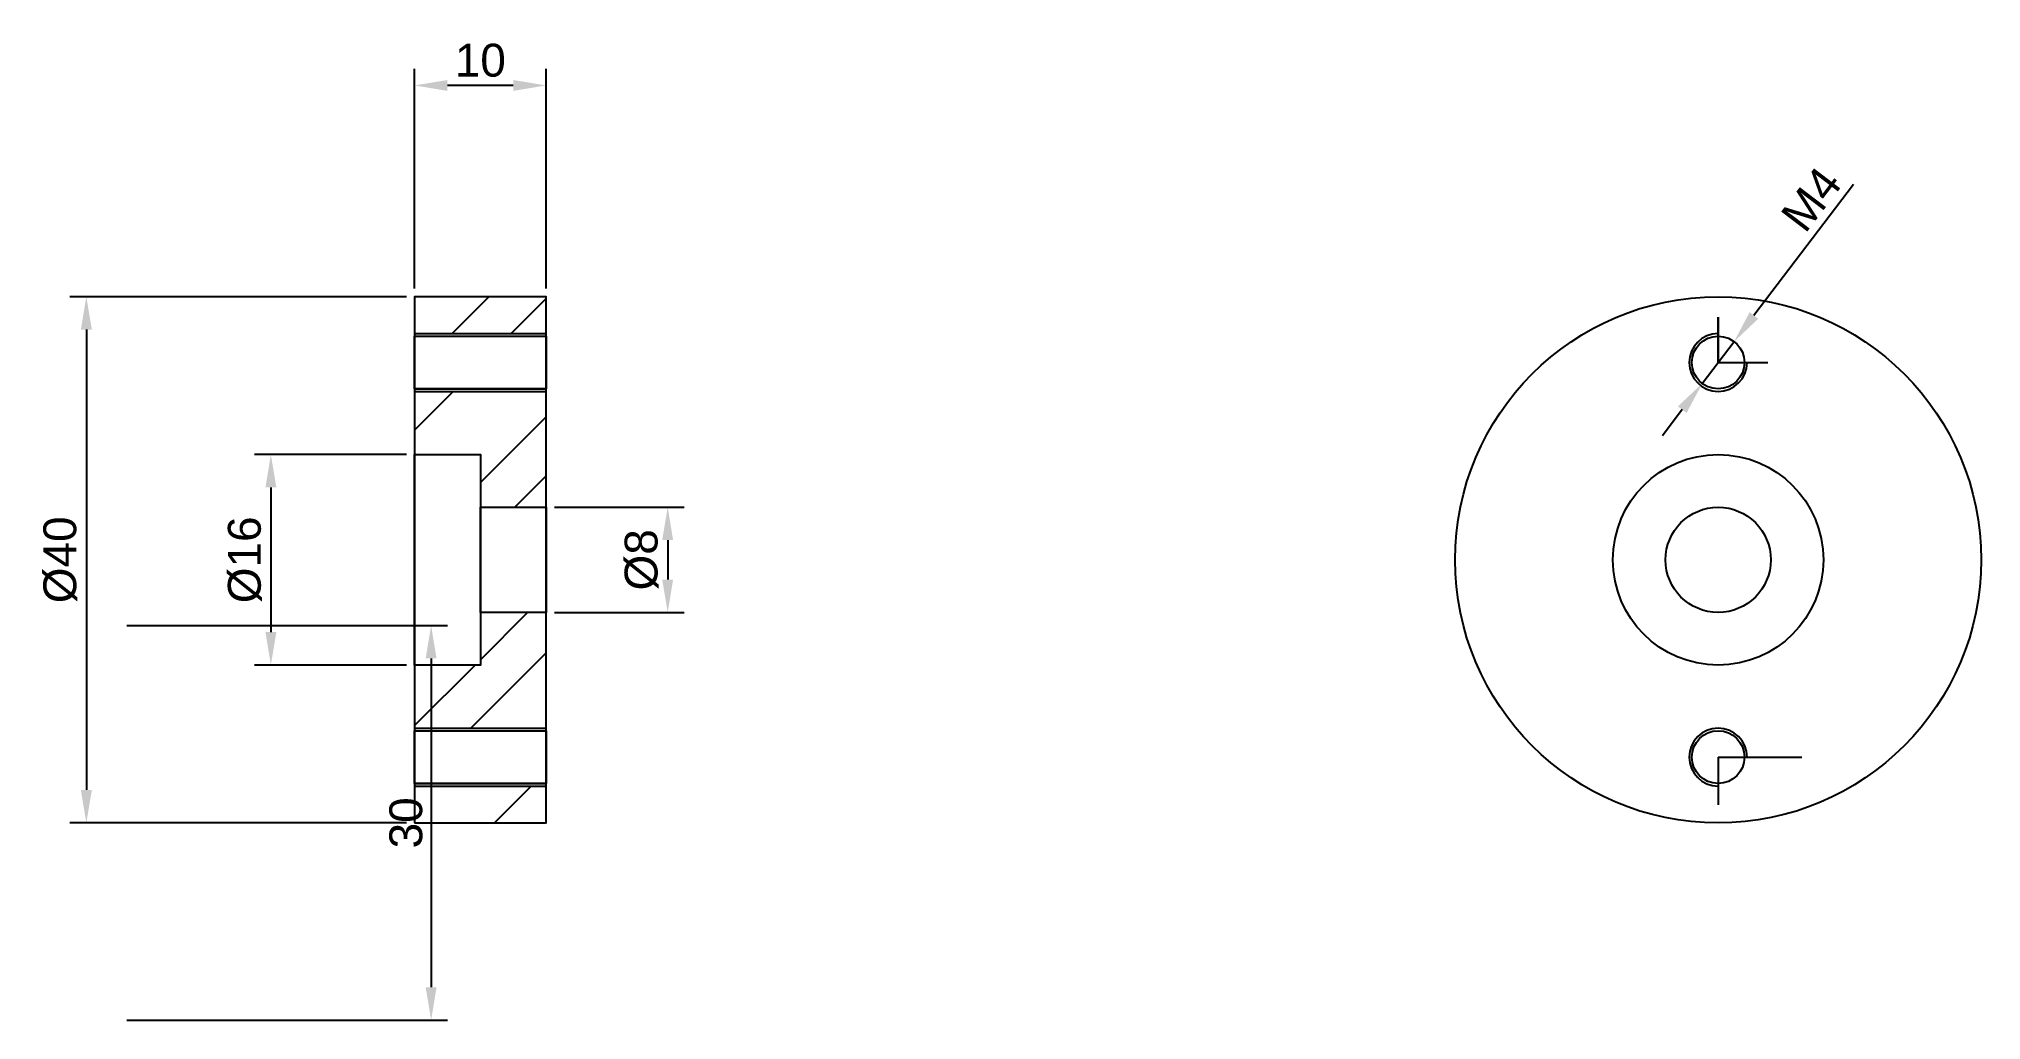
# Model space of a CAD drawing. Header units: millimetres. Extents: x 100 to 248, y 85 to 160.
import ezdxf

# ---------------------------------------------------------------- set-up
doc = ezdxf.new("R2010")
doc.units = ezdxf.units.MM
for name, color, linetype in [('Layer1', 30, 'Continuous'), ('Layer2', 50, 'Continuous'), ('Layer3', 104, 'Continuous'), ('Layer4', 12, 'Continuous')]:
    doc.layers.add(name, color=color, linetype=linetype)
doc.styles.get("Standard").update_dxf_attribs({"font": 'arial.ttf'})
doc.dimstyles.new('ISO-25', dxfattribs={"dimtxt": 2.5, "dimasz": 2.5, "dimexe": 1.25, "dimexo": 0.625, "dimtad": 1, "dimtxsty": 'Standard', "dimcen": 2.5, "dimadec": 0, "dimazin": 0, "dimtfac": 1, "dimtmove": 0, "dimatfit": 3, "dimfxl": 1, "dimarcsym": 0})

# ---------------------------------------------------------------- blocks, each defined once
blk = doc.blocks.new('*D9')
at = {"layer": 'Defpoints', "color": 0, "transparency": 16777216}
for p in [(105.88, 115), (105.88, 85), (129.64, 85)]:
    blk.add_point(p, dxfattribs=at)
at = {"layer": 'Layer4', "color": 0, "lineweight": -2, "transparency": 16777216}
for p, q in [((106.5, 115), (130.89, 115)), ((129.64, 112.5), (129.64, 87.5)), ((106.5, 85), (130.89, 85))]:
    blk.add_line(p, q, dxfattribs=at)
at = {"layer": 'Layer4', "color": 0, "transparency": 16777216}
for points in [[(129.22, 112.5), (130.05, 112.5), (129.64, 115)], [(129.22, 87.5), (130.05, 87.5), (129.64, 85)]]:
    blk.add_solid(points, dxfattribs=at)
at = {"layer": 'Layer4', "color": 0, "transparency": 16777216, "insert": (127.73, 100), "char_height": 2.5, "attachment_point": 5, "rotation": 90}
blk.add_mtext('30', dxfattribs=at)
blk = doc.blocks.new('*D10')
at = {"layer": 'Defpoints', "color": 0, "transparency": 16777216}
for p in [(138.38, 124), (138.38, 116), (147.63, 116)]:
    blk.add_point(p, dxfattribs=at)
at = {"layer": 'Layer4', "color": 0, "lineweight": -2, "transparency": 16777216}
for p, q in [((139.01, 124), (148.88, 124)), ((147.63, 121.5), (147.63, 118.5)), ((139.01, 116), (148.88, 116))]:
    blk.add_line(p, q, dxfattribs=at)
at = {"layer": 'Layer4', "color": 0, "transparency": 16777216}
for points in [[(147.21, 121.5), (148.04, 121.5), (147.63, 124)], [(147.21, 118.5), (148.04, 118.5), (147.63, 116)]]:
    blk.add_solid(points, dxfattribs=at)
at = {"layer": 'Layer4', "color": 0, "transparency": 16777216, "insert": (145.65, 120), "char_height": 2.5, "attachment_point": 5, "rotation": 90}
blk.add_mtext('%%C8', dxfattribs=at)
blk = doc.blocks.new('*D11')
at = {"layer": 'Defpoints', "color": 0, "transparency": 16777216}
for p in [(128.38, 156.07), (128.38, 140), (138.38, 140)]:
    blk.add_point(p, dxfattribs=at)
at = {"layer": 'Layer4', "color": 0, "lineweight": -2, "transparency": 16777216}
for p, q in [((128.38, 140.62), (128.38, 157.32)), ((138.38, 140.62), (138.38, 157.32)), ((135.88, 156.07), (130.88, 156.07))]:
    blk.add_line(p, q, dxfattribs=at)
at = {"layer": 'Layer4', "color": 0, "transparency": 16777216}
for points in [[(130.88, 156.48), (130.88, 155.65), (128.38, 156.07)], [(135.88, 156.48), (135.88, 155.65), (138.38, 156.07)]]:
    blk.add_solid(points, dxfattribs=at)
at = {"layer": 'Layer4', "color": 0, "transparency": 16777216, "insert": (133.38, 157.97), "char_height": 2.5, "attachment_point": 5}
blk.add_mtext('10', dxfattribs=at)
blk = doc.blocks.new('*D13')
at = {"layer": 'Defpoints', "color": 0, "transparency": 16777216}
for p in [(128.38, 140), (103.42, 100), (128.38, 100)]:
    blk.add_point(p, dxfattribs=at)
at = {"layer": 'Layer4', "color": 0, "lineweight": -2, "transparency": 16777216}
for p, q in [((127.76, 140), (102.17, 140)), ((103.42, 137.5), (103.42, 102.5)), ((127.76, 100), (102.17, 100))]:
    blk.add_line(p, q, dxfattribs=at)
at = {"layer": 'Layer4', "color": 0, "transparency": 16777216}
for points in [[(103, 137.5), (103.84, 137.5), (103.42, 140)], [(103, 102.5), (103.84, 102.5), (103.42, 100)]]:
    blk.add_solid(points, dxfattribs=at)
at = {"layer": 'Layer4', "color": 0, "transparency": 16777216, "insert": (101.45, 120), "char_height": 2.5, "width": 2, "attachment_point": 5, "rotation": 90}
blk.add_mtext('%%C40', dxfattribs=at)
blk = doc.blocks.new('*D12')
at = {"layer": 'Defpoints', "color": 0, "transparency": 16777216}
for p in [(128.38, 128), (117.45, 112), (128.38, 112)]:
    blk.add_point(p, dxfattribs=at)
at = {"layer": 'Layer4', "color": 0, "lineweight": -2, "transparency": 16777216}
for p, q in [((127.76, 128), (116.2, 128)), ((117.45, 125.5), (117.45, 114.5)), ((127.76, 112), (116.2, 112))]:
    blk.add_line(p, q, dxfattribs=at)
at = {"layer": 'Layer4', "color": 0, "transparency": 16777216}
for points in [[(117.04, 125.5), (117.87, 125.5), (117.45, 128)], [(117.04, 114.5), (117.87, 114.5), (117.45, 112)]]:
    blk.add_solid(points, dxfattribs=at)
at = {"layer": 'Layer4', "color": 0, "transparency": 16777216, "insert": (115.48, 120), "char_height": 2.5, "attachment_point": 5, "rotation": 90}
blk.add_mtext('%%C16', dxfattribs=at)
blk = doc.blocks.new('*D14')
at = {"color": 0, "lineweight": -2, "transparency": 16777216}
for p, q in [((237.8, 148.54), (230.23, 138.58)), ((226.3, 133.41), (228.72, 136.59)), ((224.78, 131.42), (223.27, 129.43))]:
    blk.add_line(p, q, dxfattribs=at)
at = {"color": 0, "transparency": 16777216}
for points in [[(229.9, 138.83), (230.56, 138.33), (228.72, 136.59)], [(224.45, 131.67), (225.11, 131.17), (226.3, 133.41)]]:
    blk.add_solid(points, dxfattribs=at)
at = {"layer": 'Defpoints', "color": 0, "transparency": 16777216}
for p in [(228.72, 136.59), (226.3, 133.41)]:
    blk.add_point(p, dxfattribs=at)
at = {"color": 0, "transparency": 16777216, "insert": (234.59, 147.42), "char_height": 2.5, "attachment_point": 5, "rotation": 52.7531}
blk.add_mtext('M4', dxfattribs=at)

msp = doc.modelspace()

# ---------------------------------------------------------------- hatches: boundary and pattern name
h = msp.add_hatch()
h.set_pattern_fill('ANSI32', color=256)
h.set_pattern_definition([(45, (27.507, 20), (-6.7352, 6.7352), []), (45, (31.997, 20), (-6.7352, 6.7352), [])])
h.paths.add_polyline_path([(138.383, 132.8), (128.383, 132.8), (128.383, 128), (133.383, 128), (133.383, 124), (138.383, 124)])
h.paths.add_polyline_path([(138.383, 116), (133.383, 116), (133.383, 112), (128.383, 112), (128.383, 107.2), (138.383, 107.2)])
h.paths.add_polyline_path([(138.383, 140), (128.383, 140), (128.383, 137.2), (138.383, 137.2)])
h.paths.add_polyline_path([(138.383, 102.8), (128.383, 102.8), (128.383, 100), (138.383, 100)])

# ---------------------------------------------------------------- linework, layer by layer
msp.add_lwpolyline([(128.383, 100), (138.383, 100), (138.383, 140), (128.383, 140)], close=True)
msp.add_circle((227.507, 120), 20)
at = {"layer": 'Layer1'}
for p, q in [((128.383, 137.2), (138.383, 137.2)), ((128.383, 137), (138.383, 137)), ((128.383, 133), (138.383, 133)), ((128.383, 132.8), (138.383, 132.8)), ((128.383, 107.2), (138.383, 107.2)), ((128.383, 107), (138.383, 107)), ((128.383, 103), (138.383, 103)), ((128.383, 102.8), (138.383, 102.8))]:
    msp.add_line(p, q, dxfattribs=at)
for points in [[(128.383, 137), (138.383, 137), (138.383, 133), (128.383, 133)], [(128.383, 107), (138.383, 107), (138.383, 103), (128.383, 103)]]:
    msp.add_lwpolyline(points, close=True, dxfattribs=at)
for centre in [(227.507, 135), (227.507, 105)]:
    msp.add_circle(centre, 2, dxfattribs=at)
for centre, start, end in [((227.507, 135), 90, 0), ((227.507, 105), 0, 270)]:
    msp.add_arc(centre, 2.2, start, end, dxfattribs=at)
at = {"layer": 'Layer2'}
msp.add_lwpolyline([(128.383, 128), (133.383, 128), (133.383, 112), (128.383, 112)], close=True, dxfattribs=at)
msp.add_circle((227.507, 120), 8, dxfattribs=at)
at = {"layer": 'Layer3'}
msp.add_lwpolyline([(138.383, 116), (133.383, 116), (133.383, 124), (138.383, 124)], close=True, dxfattribs=at)
msp.add_circle((227.507, 120), 4, dxfattribs=at)
at = {"layer": 'Layer4'}
for p, q in [((227.507, 138.455), (227.507, 135)), ((227.507, 135), (227.507, 138.455)), ((227.507, 135), (231.282, 135)), ((227.507, 105), (227.507, 101.37)), ((227.507, 105), (233.878, 105))]:
    msp.add_line(p, q, dxfattribs=at)

# ---------------------------------------------------------------- dimensions: what is measured, and where the dimension line sits
dim = msp.add_diameter_dim_2p(p1=(226.296, 133.408), p2=(228.717, 136.592), text='M4', dimstyle='ISO-25')
dim.commit()
dim.dimension.update_dxf_attribs({"geometry": '*D14', "text_midpoint": (236.084, 146.281), "dimtype": 163})
dim = msp.add_linear_dim(base=(128.383, 156.068), p1=(138.383, 140), p2=(128.383, 140), dimstyle='ISO-25', dxfattribs=at)
dim.commit()
dim.dimension.update_dxf_attribs({"geometry": '*D11', "text_midpoint": (133.383, 157.969)})
for base, p1, p2, text, picture, middle in [((103.42, 100), (128.383, 140), (128.383, 100), '%%C40', '*D13', (101.449, 120)), ((117.453, 112), (128.383, 128), (128.383, 112), '%%C<>', '*D12', (115.482, 120)), ((147.625, 116), (138.383, 124), (138.383, 116), '%%C8', '*D10', (145.654, 120))]:
    dim = msp.add_linear_dim(base=base, p1=p1, p2=p2, angle=90, text=text, dimstyle='ISO-25', dxfattribs=at)
    dim.commit()
    dim.dimension.update_dxf_attribs({"geometry": picture, "text_midpoint": middle})
dim = msp.add_linear_dim(base=(129.635, 85), p1=(105.877, 115), p2=(105.877, 85), angle=90, dimstyle='ISO-25', dxfattribs=at)
dim.commit()
dim.dimension.update_dxf_attribs({"geometry": '*D9', "text_midpoint": (127.733, 100)})

doc.saveas('drawing.dxf')
